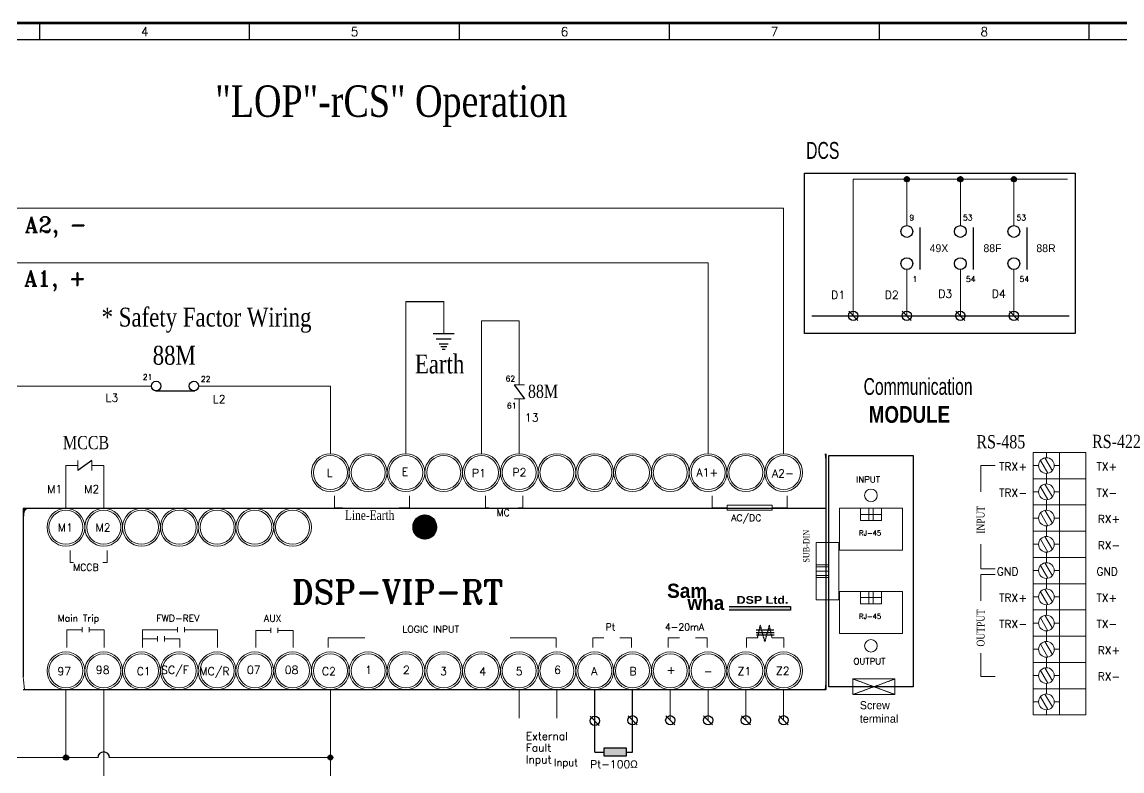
# Model space of a CAD drawing. Header units: millimetres. Extents: x 107 to 2900, y 85 to 3996.
# Drawn here: x 2220.5 to 2673.3, y 2874.6 to 3182.7 of the extents above; entities that cross this region are included whole.
import ezdxf
from ezdxf.enums import TextEntityAlignment as Align

# ---------------------------------------------------------------- set-up
doc = ezdxf.new("R2010")
doc.units = ezdxf.units.MM
doc.linetypes.add('DASHED2', pattern=[0.375, 0.25, -0.125])
for name, color, linetype in [('20', 2, 'Continuous'), ('30', 3, 'Continuous'), ('70', 7, 'Continuous')]:
    doc.layers.add(name, color=color, linetype=linetype)
doc.styles.add('ROMANS', font='ROMANS.shx', dxfattribs={"width": 0.7})
doc.styles.add('SIMPLEX', font='SIMPLEX')
doc.styles.add('SS', font='batang.ttc', dxfattribs={"width": 0.8})
doc.styles.get("Standard").update_dxf_attribs({"font": 'BareunDotumPro1.ttf'})
doc.styles.add('STYLE2', font='romant.shx')
doc.styles.add('굴림체', font='arial.ttf')

msp = doc.modelspace()

# ---------------------------------------------------------------- hatches: boundary and pattern name
for color, points in [(5, [(2511.602, 2940.755), (2511.602, 2942.194), (2536.883, 2942.194), (2536.883, 2940.755)]), (256, [(2460.137, 2884.091), (2460.137, 2880.626), (2469.256, 2880.626), (2469.256, 2884.091)])]:
    msp.add_hatch(color=color).paths.add_polyline_path(points)
at = {"layer": '70'}
h = msp.add_hatch(dxfattribs=at)
h.set_pattern_fill('ANSI33', color=256, scale=2.16, style=0)
h.set_pattern_definition([(45, (4325.29956, 2529.4781), (-0.38183766, 0.38183766), []), (45, (4325.6814, 2529.4781), (-0.38183766, 0.38183766), [0.27, -0.135])])
h.paths.add_polyline_path([(2584.755, 3119.079, 0.4142136), (2583.675, 3117.999, 0.4142136), (2584.755, 3116.919)])
h.paths.add_polyline_path([(2584.755, 3119.079), (2584.755, 3117.999), (2585.835, 3117.999, 0.4142136)])
h.paths.add_polyline_path([(2585.835, 3117.999), (2584.755, 3117.999), (2584.755, 3116.919, 0.4142136)])
h = msp.add_hatch(dxfattribs=at)
h.set_pattern_fill('ANSI33', color=256, scale=2.16, style=0)
h.set_pattern_definition([(45, (4347.3323, 2529.4781), (-0.38183766, 0.38183766), []), (45, (4347.71414, 2529.4781), (-0.38183766, 0.38183766), [0.27, -0.135])])
h.paths.add_polyline_path([(2606.787, 3119.079, 0.4142136), (2605.707, 3117.999, 0.4142136), (2606.787, 3116.919)])
h.paths.add_polyline_path([(2606.787, 3119.079), (2606.787, 3117.999), (2607.867, 3117.999, 0.4142136)])
h.paths.add_polyline_path([(2607.867, 3117.999), (2606.787, 3117.999), (2606.787, 3116.919, 0.4142136)])
h = msp.add_hatch(dxfattribs=at)
h.set_pattern_fill('ANSI33', color=256, scale=2.16, style=0)
h.set_pattern_definition([(45, (4369.36505, 2529.4781), (-0.38183766, 0.38183766), []), (45, (4369.7469, 2529.4781), (-0.38183766, 0.38183766), [0.27, -0.135])])
h.paths.add_polyline_path([(2628.82, 3119.079, 0.4142136), (2627.74, 3117.999, 0.4142136), (2628.82, 3116.919)])
h.paths.add_polyline_path([(2628.82, 3119.079), (2628.82, 3117.999), (2629.9, 3117.999, 0.4142136)])
h.paths.add_polyline_path([(2629.9, 3117.999), (2628.82, 3117.999), (2628.82, 3116.919, 0.4142136)])
at = {"layer": '70', "lineweight": 20}
h = msp.add_hatch(dxfattribs=at)
h.set_pattern_fill('ANSI31', color=3, scale=2.16, style=0)
h.set_pattern_definition([(45, (-9016.13404, 56334.0082), (-0.1909188309, 0.1909188309), [])])
h.paths.add_polyline_path([(2391.311, 2974.914, 1), (2381.36, 2974.914, 1)])
at = {"layer": '70'}
h = msp.add_hatch(dxfattribs=at)
h.set_pattern_fill('ANSI33', color=256, scale=2.16, style=0)
h.set_pattern_definition([(45, (3979.16584, 2291.57255), (-0.38183766, 0.38183766), []), (45, (3979.5477, 2291.57255), (-0.38183766, 0.38183766), [0.27, -0.135])])
h.paths.add_polyline_path([(2238.621, 2881.174, 0.4142136), (2237.541, 2880.094, 0.4142136), (2238.621, 2879.014)])
h.paths.add_polyline_path([(2238.621, 2881.174), (2238.621, 2880.094), (2239.701, 2880.094, 0.4142136)])
h.paths.add_polyline_path([(2239.701, 2880.094), (2238.621, 2880.094), (2238.621, 2879.014, 0.4142136)])
h = msp.add_hatch(dxfattribs=at)
h.set_pattern_fill('ANSI33', color=256, scale=2, style=0)
h.set_pattern_definition([(45, (3959.0866, 2335.1667), (-0.35355339, 0.35355339), []), (45, (3959.44016, 2335.1667), (-0.35355339, 0.35355339), [0.25, -0.125])])
h.paths.add_polyline_path([(2347.471, 2881.094, 0.4142136), (2346.471, 2880.094, 0.4142136), (2347.471, 2879.094)])
h.paths.add_polyline_path([(2347.471, 2881.094), (2347.471, 2880.094), (2348.471, 2880.094, 0.4142136)])
h.paths.add_polyline_path([(2348.471, 2880.094), (2347.471, 2880.094), (2347.471, 2879.094, 0.4142136)])

# ---------------------------------------------------------------- linework, layer by layer
at = {"color": 0, "lineweight": 15}
for p, q in [((2650.853, 3117.999), (2562.711, 3117.999)), ((2534.046, 3106.108), (2202.332, 3106.108)), ((2502.942, 3083.628), (2210.478, 3083.628)), ((2347.471, 2897.916), (2347.471, 2869.159))]:
    msp.add_line(p, q, dxfattribs=at)
at = {"color": 0}
for p, q in [((2590.051, 3098.141), (2590.051, 3080.869)), ((2612.084, 3098.141), (2612.084, 3080.869)), ((2634.116, 3098.141), (2634.116, 3080.869)), ((2564.564, 3059.944), (2560.857, 3063.697)), ((2586.597, 3059.944), (2582.89, 3063.697)), ((2608.63, 3059.944), (2604.923, 3063.697)), ((2630.663, 3059.944), (2626.956, 3063.697)), ((2458.161, 2893.312), (2454.454, 2897.065)), ((2473.71, 2893.526), (2470.003, 2897.278)), ((2489.254, 2893.527), (2485.548, 2897.279)), ((2504.806, 2893.527), (2501.1, 2897.279)), ((2520.349, 2893.527), (2516.642, 2897.279)), ((2535.901, 2893.527), (2532.194, 2897.279))]:
    msp.add_line(p, q, dxfattribs=at)
for p, q in [((2378.567, 3067.727), (2394.12, 3067.727)), ((2389.8, 3054.568), (2398.44, 3054.568)), ((2391.034, 3052.408), (2397.206, 3052.408)), ((2392.268, 3050.248), (2395.971, 3050.248)), ((2392.886, 3049.168), (2395.354, 3049.168)), ((2393.503, 3048.088), (2394.737, 3048.088)), ((2423.161, 3033.455), (2427.38, 3027.632)), ((2249.29, 3002.343), (2243.466, 2998.124)), ((2456.333, 2893.264), (2456.333, 2907.994)), ((2471.856, 2882.359), (2471.856, 2907.994)), ((2469.256, 2882.359), (2471.856, 2882.359))]:
    msp.add_line(p, q)
at = {"linetype": 'DASHED2'}
msp.add_line((2545.598, 3061.821), (2651.513, 3061.821), dxfattribs=at)
at = {"color": 1, "lineweight": 15}
for p, q in [((2273.822, 3032.935), (2005.152, 3032.935)), ((2347.464, 3032.935), (2293.262, 3032.935))]:
    msp.add_line(p, q, dxfattribs=at)
at = {"linetype": 'ByBlock'}
msp.add_line((2275.435, 3031.019), (2291.649, 3031.019), dxfattribs=at)
at = {"color": 7, "lineweight": 30}
for p, q in [((2551.618, 2908.022), (2551.618, 3005.048)), ((2551.618, 2982.548), (2221.054, 2982.548)), ((2221.054, 2982.548), (2221.054, 2913.247)), ((2221.054, 2908.022), (2551.618, 2908.022))]:
    msp.add_line(p, q, dxfattribs=at)
at = {"color": 5}
for p, q in [((2511.602, 2942.194), (2536.883, 2942.194)), ((2536.883, 2940.755), (2511.602, 2940.755)), ((2536.883, 2942.194), (2536.883, 2940.755))]:
    msp.add_line(p, q, dxfattribs=at)
at = {"color": 7, "linetype": 'DASHED2'}
for p, q in [((2523.318, 2929.312), (2524.471, 2934.536)), ((2526.306, 2927.869), (2524.471, 2934.536)), ((2528.141, 2934.536), (2526.306, 2927.869)), ((2529.294, 2929.312), (2528.141, 2934.536))]:
    msp.add_line(p, q, dxfattribs=at)
at = {"color": 7}
for p, q in [((2526.377, 2932.487), (2522.707, 2932.487)), ((2526.408, 2931.439), (2522.738, 2931.439)), ((2526.512, 2930.396), (2522.842, 2930.396)), ((2530.047, 2932.487), (2526.377, 2932.487)), ((2530.078, 2931.439), (2526.408, 2931.439)), ((2530.182, 2930.396), (2526.512, 2930.396))]:
    msp.add_line(p, q, dxfattribs=at)
at = {"color": 1}
for q in [(2456.333, 2893.264), (2460.137, 2882.359)]:
    msp.add_line((2456.333, 2882.359), q, dxfattribs=at)
msp.add_lwpolyline([(2542.639, 3120.561), (2654.004, 3120.561), (2654.004, 3054.527), (2542.639, 3054.527)], close=True, dxfattribs=at)
msp.add_lwpolyline([(2460.137, 2880.626), (2460.137, 2884.091), (2469.256, 2884.091), (2469.256, 2880.626)], close=True)
at = {"color": 0}
for centre, radius in [((2584.755, 3096.521), 2.43), ((2606.787, 3096.521), 2.43), ((2628.82, 3096.521), 2.43), ((2584.755, 3083.299), 2.43), ((2606.787, 3083.299), 2.43), ((2628.82, 3083.299), 2.43), ((2562.711, 3061.821), 1.924), ((2584.744, 3061.821), 1.924), ((2606.776, 3061.821), 1.924), ((2628.809, 3061.821), 1.924), ((2456.308, 2895.189), 1.924), ((2471.856, 2895.402), 1.924), ((2487.401, 2895.403), 1.924), ((2502.953, 2895.403), 1.924), ((2518.495, 2895.403), 1.924), ((2534.047, 2895.403), 1.924)]:
    msp.add_circle(centre, radius, dxfattribs=at)
at = {"linetype": 'ByBlock'}
for centre in [(2275.766, 3032.935), (2291.318, 3032.935)]:
    msp.add_circle(centre, 1.944, dxfattribs=at)
at = {"color": 7, "lineweight": 15}
for centre, radius in [((2347.464, 2997.304), 7.774), ((2347.464, 2997.304), 6.997), ((2363.012, 2997.304), 7.774), ((2363.012, 2997.304), 6.996), ((2378.561, 2997.304), 7.774), ((2378.561, 2997.304), 6.997), ((2394.109, 2997.304), 7.774), ((2394.11, 2997.304), 6.996), ((2409.658, 2997.304), 7.775), ((2409.658, 2997.304), 6.995), ((2425.207, 2997.304), 7.774), ((2425.207, 2997.304), 6.997), ((2440.755, 2997.304), 7.775), ((2440.754, 2997.304), 6.996), ((2456.304, 2997.304), 7.774), ((2456.304, 2997.304), 6.997), ((2471.852, 2997.304), 7.774), ((2471.852, 2997.304), 6.996), ((2487.4, 2997.304), 7.774), ((2487.402, 2997.304), 6.998), ((2502.949, 2997.304), 7.775), ((2502.949, 2997.304), 6.997), ((2518.498, 2997.304), 7.774), ((2518.499, 2997.304), 6.997), ((2534.047, 2997.304), 7.775), ((2534.046, 2997.304), 6.996), ((2238.623, 2974.804), 7.775), ((2238.624, 2974.804), 6.996), ((2254.172, 2974.804), 7.774), ((2254.172, 2974.804), 6.997), ((2269.721, 2974.804), 7.774), ((2269.72, 2974.804), 6.997), ((2285.27, 2974.804), 7.774), ((2285.27, 2974.804), 6.997), ((2300.818, 2974.804), 7.774), ((2300.817, 2974.804), 6.997), ((2316.367, 2974.804), 7.774), ((2316.366, 2974.804), 6.996), ((2331.915, 2974.804), 7.774), ((2331.915, 2974.804), 6.997), ((2238.623, 2915.768), 7.775), ((2238.624, 2915.768), 6.996), ((2254.172, 2915.768), 7.774), ((2254.172, 2915.768), 6.997), ((2269.721, 2915.768), 7.774), ((2269.72, 2915.768), 6.997), ((2285.27, 2915.768), 7.774), ((2285.27, 2915.768), 6.997), ((2300.818, 2915.768), 7.774), ((2300.817, 2915.768), 6.997), ((2316.367, 2915.768), 7.774), ((2316.366, 2915.768), 6.996), ((2331.915, 2915.768), 7.774), ((2331.915, 2915.768), 6.997), ((2347.464, 2915.768), 7.774), ((2347.464, 2915.768), 6.997), ((2363.012, 2915.768), 7.774), ((2363.012, 2915.768), 6.996), ((2378.561, 2915.768), 7.774), ((2378.561, 2915.768), 6.997), ((2394.109, 2915.768), 7.774), ((2394.11, 2915.768), 6.996), ((2409.658, 2915.768), 7.775), ((2409.658, 2915.768), 6.995), ((2425.207, 2915.768), 7.774), ((2425.207, 2915.768), 6.997), ((2440.755, 2915.768), 7.775), ((2440.754, 2915.768), 6.996), ((2456.304, 2915.768), 7.774), ((2456.304, 2915.768), 6.997), ((2471.852, 2915.768), 7.774), ((2471.852, 2915.768), 6.996), ((2487.4, 2915.768), 7.774), ((2487.402, 2915.768), 6.998), ((2502.949, 2915.768), 7.775), ((2502.949, 2915.768), 6.997), ((2518.498, 2915.768), 7.774), ((2518.499, 2915.768), 6.997), ((2534.047, 2915.768), 7.775), ((2534.046, 2915.768), 6.996)]:
    msp.add_circle(centre, radius, dxfattribs=at)
at = {"color": 3, "lineweight": 15}
msp.add_circle((2386.336, 2974.914), 4.975, dxfattribs=at)
at = {"color": 7, "lineweight": 30}
msp.add_arc((2223.214, 2980.388), 2.16, 90, 180, dxfattribs=at)
at = {"color": 0}
msp.add_arc((2254.162, 2879.99), 2.43, 0, 180, dxfattribs=at)
at = {"color": 7, "lineweight": 15}
for points in [[(2551.12, 3005.048), (2551.12, 3005.036), (2551.112, 3005.028), (2551.102, 3005.028), (2551.09, 3005.028), (2551.083, 3005.036), (2551.083, 3005.048), (2551.083, 3005.058), (2551.09, 3005.068), (2551.102, 3005.068), (2551.112, 3005.068), (2551.12, 3005.058), (2551.12, 3005.048)], [(2221.073, 2916.887), (2221.073, 2916.876), (2221.065, 2916.869), (2221.054, 2916.869), (2221.042, 2916.869), (2221.034, 2916.876), (2221.034, 2916.887), (2221.034, 2916.897), (2221.042, 2916.907), (2221.054, 2916.907), (2221.065, 2916.907), (2221.073, 2916.897), (2221.073, 2916.887)], [(2551.636, 2916.887), (2551.636, 2916.876), (2551.629, 2916.869), (2551.618, 2916.869), (2551.607, 2916.869), (2551.595, 2916.876), (2551.595, 2916.887), (2551.595, 2916.897), (2551.607, 2916.907), (2551.618, 2916.907), (2551.629, 2916.907), (2551.636, 2916.897), (2551.636, 2916.887)], [(2551.12, 2908.022), (2551.12, 2908.013), (2551.112, 2908.004), (2551.102, 2908.004), (2551.09, 2908.004), (2551.083, 2908.013), (2551.083, 2908.022), (2551.083, 2908.034), (2551.09, 2908.043), (2551.102, 2908.043), (2551.112, 2908.043), (2551.12, 2908.034), (2551.12, 2908.022)]]:
    msp.add_open_spline(points, degree=3, knots=[0, 0, 0, 0, 1, 1, 1, 2, 2, 2, 3, 3, 3, 4, 4, 4, 4], dxfattribs=at)
for points in [[(2551.618, 2999.825), (2551.468, 3001.569), (2551.294, 3003.309), (2551.102, 3005.048)], [(2221.569, 2982.548), (2221.376, 2980.809), (2221.204, 2979.069), (2221.054, 2977.325)], [(2221.054, 2913.247), (2221.204, 2911.503), (2221.376, 2909.762), (2221.569, 2908.022)], [(2551.102, 2908.022), (2551.294, 2909.762), (2551.468, 2911.503), (2551.618, 2913.247)]]:
    msp.add_open_spline(points, degree=3, dxfattribs=at)
at = {"layer": '20', "color": 7}
msp.add_line((1954.176, 3175.556), (2760.72, 3175.556), dxfattribs=at)
at = {"layer": '30', "color": 7}
for p, q in [((2227.848, 3175.556), (2227.848, 3182.684)), ((2314.248, 3175.556), (2314.248, 3182.684)), ((2400.648, 3175.556), (2400.648, 3182.684)), ((2487.048, 3175.556), (2487.048, 3182.684)), ((2573.448, 3175.556), (2573.448, 3182.684)), ((2659.848, 3175.556), (2659.848, 3182.684))]:
    msp.add_line(p, q, dxfattribs=at)
at = {"layer": '70', "lineweight": 15}
for p, q in [((2562.711, 3117.999), (2562.711, 3061.821)), ((2584.755, 3117.999), (2584.755, 3098.951)), ((2606.787, 3117.999), (2606.787, 3098.951)), ((2628.82, 3117.999), (2628.82, 3098.951)), ((2534.047, 3005.048), (2534.046, 3106.108)), ((2502.943, 3005.048), (2502.942, 3083.628)), ((2584.744, 3080.869), (2584.744, 3061.821)), ((2606.776, 3080.869), (2606.776, 3061.821)), ((2628.809, 3080.869), (2628.809, 3061.821)), ((2378.568, 3005.048), (2378.567, 3067.727)), ((2394.12, 3054.568), (2394.12, 3067.727)), ((2409.654, 3005.048), (2409.654, 3059.705)), ((2425.203, 3059.705), (2409.654, 3059.705)), ((2425.203, 3059.705), (2425.203, 3033.455)), ((2425.203, 3033.455), (2425.203, 3038.334)), ((2534.047, 3021.642), (2534.047, 3038.217)), ((2427.38, 3033.455), (2423.161, 3033.455)), ((2427.38, 3027.632), (2423.161, 3027.632)), ((2425.203, 3027.632), (2425.203, 3005.078)), ((2243.466, 2998.124), (2243.466, 3002.343)), ((2249.29, 2998.124), (2249.29, 3002.343)), ((2658.406, 3005.612), (2636.806, 3005.612)), ((2636.806, 3005.612), (2636.806, 2994.812)), ((2639.743, 3002.318), (2642.798, 2997.027)), ((2641.614, 3003.398), (2644.668, 2998.107)), ((2642.206, 3005.612), (2642.206, 3003.452)), ((2647.606, 3005.612), (2647.606, 2994.812)), ((2658.406, 3005.612), (2658.406, 2994.812)), ((2238.619, 2982.548), (2238.619, 3000.302)), ((2243.466, 3000.302), (2238.619, 3000.302)), ((2249.29, 3000.302), (2254.168, 3000.302)), ((2254.168, 2982.548), (2254.168, 3000.302)), ((2621.048, 3000.212), (2615.206, 3000.212)), ((2615.206, 3000.212), (2615.206, 2989.412)), ((2638.966, 3000.212), (2636.806, 3000.212)), ((2647.606, 3000.212), (2645.446, 3000.212)), ((2658.406, 2994.812), (2636.806, 2994.812)), ((2658.406, 2994.812), (2636.806, 2994.812)), ((2636.806, 2994.812), (2636.806, 2984.012)), ((2642.206, 2996.972), (2642.206, 2994.812)), ((2642.206, 2994.812), (2642.206, 2992.652)), ((2647.606, 2994.812), (2647.606, 2984.012)), ((2658.406, 2994.812), (2658.406, 2984.012)), ((2638.966, 2989.412), (2636.806, 2989.412)), ((2639.743, 2991.518), (2642.798, 2986.227)), ((2641.614, 2992.598), (2644.668, 2987.307)), ((2647.606, 2989.412), (2645.446, 2989.412)), ((2349.143, 2982.884), (2349.143, 2987.706)), ((2380.044, 2982.884), (2380.044, 2987.706)), ((2411.345, 2982.884), (2411.345, 2987.706)), ((2426.699, 2982.884), (2426.699, 2987.706)), ((2504.642, 2982.884), (2504.642, 2987.706)), ((2510.863, 2983.905), (2529.326, 2983.905)), ((2510.863, 2981.795), (2510.863, 2983.905)), ((2529.326, 2981.795), (2529.326, 2983.905)), ((2535.547, 2982.884), (2535.547, 2987.706)), ((2658.406, 2984.012), (2636.806, 2984.012)), ((2658.406, 2984.012), (2636.806, 2984.012)), ((2636.806, 2984.012), (2636.806, 2973.212)), ((2642.206, 2986.172), (2642.206, 2984.012)), ((2642.206, 2984.012), (2642.206, 2981.852)), ((2647.606, 2984.012), (2647.606, 2973.212)), ((2658.406, 2984.012), (2658.406, 2973.212)), ((2352.447, 2982.884), (2349.143, 2982.884)), ((2375.767, 2982.884), (2380.044, 2982.884)), ((2412.723, 2982.884), (2411.345, 2982.884)), ((2424.911, 2982.884), (2426.699, 2982.884)), ((2510.863, 2982.884), (2504.642, 2982.884)), ((2529.326, 2981.795), (2510.863, 2981.795)), ((2529.326, 2982.884), (2535.547, 2982.884)), ((2639.743, 2980.718), (2642.798, 2975.427)), ((2641.614, 2981.798), (2644.668, 2976.507)), ((2638.966, 2978.612), (2636.806, 2978.612)), ((2642.206, 2975.372), (2642.206, 2973.212)), ((2647.606, 2978.612), (2645.446, 2978.612)), ((2636.806, 2973.212), (2636.806, 2962.412)), ((2658.406, 2973.212), (2636.806, 2973.212)), ((2658.406, 2973.212), (2636.806, 2973.212)), ((2641.614, 2970.998), (2644.668, 2965.707)), ((2642.206, 2973.212), (2642.206, 2971.052)), ((2647.606, 2973.212), (2647.606, 2962.412)), ((2658.406, 2973.212), (2658.406, 2962.412)), ((2547.411, 2968.545), (2547.411, 2945)), ((2547.411, 2968.545), (2552.668, 2968.545)), ((2552.668, 2968.545), (2552.668, 2945)), ((2615.206, 2967.812), (2615.206, 2957.674)), ((2638.966, 2967.812), (2636.806, 2967.812)), ((2639.743, 2969.918), (2642.798, 2964.627)), ((2647.606, 2967.812), (2645.446, 2967.812)), ((2240.311, 2960.384), (2240.311, 2965.206)), ((2255.664, 2960.384), (2255.664, 2965.206)), ((2658.406, 2962.412), (2636.806, 2962.412)), ((2658.406, 2962.412), (2636.806, 2962.412)), ((2636.806, 2962.412), (2636.806, 2951.612)), ((2642.206, 2964.572), (2642.206, 2962.412)), ((2642.206, 2962.412), (2642.206, 2960.252)), ((2647.606, 2962.412), (2647.606, 2951.612)), ((2658.406, 2962.412), (2658.406, 2951.612)), ((2241.688, 2960.384), (2240.311, 2960.384)), ((2253.876, 2960.384), (2255.664, 2960.384)), ((2552.668, 2959.369), (2547.411, 2959.369)), ((2547.411, 2954.175), (2547.411, 2959.369)), ((2552.668, 2958.504), (2547.411, 2958.504)), ((2547.411, 2956.772), (2552.668, 2956.772)), ((2552.668, 2956.772), (2547.411, 2956.772)), ((2552.668, 2954.175), (2552.668, 2959.369)), ((2621.048, 2957.674), (2615.206, 2957.674)), ((2638.966, 2957.012), (2636.806, 2957.012)), ((2639.743, 2959.118), (2642.798, 2953.827)), ((2641.614, 2960.198), (2644.668, 2954.907)), ((2647.606, 2957.012), (2645.446, 2957.012)), ((2552.668, 2955.041), (2547.411, 2955.041)), ((2552.668, 2954.175), (2547.411, 2954.175)), ((2621.048, 2955.426), (2615.206, 2955.426)), ((2615.206, 2955.426), (2615.206, 2944.626)), ((2642.206, 2953.772), (2642.206, 2951.612)), ((2658.406, 2951.612), (2636.806, 2951.612)), ((2658.406, 2951.612), (2636.806, 2951.612)), ((2636.806, 2951.612), (2636.806, 2940.812)), ((2639.743, 2948.318), (2642.798, 2943.027)), ((2641.614, 2949.398), (2644.668, 2944.107)), ((2642.206, 2951.612), (2642.206, 2949.452)), ((2647.606, 2951.612), (2647.606, 2940.812)), ((2658.406, 2951.612), (2658.406, 2940.812)), ((2552.668, 2945), (2547.411, 2945)), ((2638.966, 2946.212), (2636.806, 2946.212)), ((2647.606, 2946.212), (2645.446, 2946.212)), ((2658.406, 2940.812), (2636.806, 2940.812)), ((2658.406, 2940.812), (2636.806, 2940.812)), ((2636.806, 2940.812), (2636.806, 2930.012)), ((2641.614, 2938.598), (2644.668, 2933.307)), ((2642.206, 2942.972), (2642.206, 2940.812)), ((2642.206, 2940.812), (2642.206, 2938.652)), ((2647.606, 2940.812), (2647.606, 2930.012)), ((2658.406, 2940.812), (2658.406, 2930.012)), ((2638.966, 2935.412), (2636.806, 2935.412)), ((2639.743, 2937.518), (2642.798, 2932.227)), ((2647.606, 2935.412), (2645.446, 2935.412)), ((2245.239, 2932.676), (2239.018, 2932.676)), ((2239.018, 2932.676), (2239.018, 2925.365)), ((2245.239, 2933.765), (2245.239, 2931.655)), ((2248.151, 2933.765), (2248.151, 2931.655)), ((2248.151, 2932.676), (2254.371, 2932.676)), ((2254.371, 2932.676), (2254.371, 2925.365)), ((2270.126, 2932.676), (2270.126, 2925.365)), ((2284.51, 2932.676), (2270.126, 2932.676)), ((2276.346, 2930.001), (2276.346, 2927.891)), ((2279.258, 2930.001), (2279.258, 2927.891)), ((2284.51, 2933.765), (2284.51, 2931.655)), ((2287.421, 2933.765), (2287.421, 2931.655)), ((2287.421, 2932.676), (2301.027, 2932.676)), ((2301.027, 2932.676), (2301.027, 2925.365)), ((2316.773, 2932.422), (2316.773, 2925.365)), ((2322.993, 2932.422), (2316.773, 2932.422)), ((2322.993, 2933.511), (2322.993, 2931.401)), ((2325.905, 2933.511), (2325.905, 2931.401)), ((2325.905, 2932.422), (2332.126, 2932.422)), ((2332.128, 2932.422), (2332.128, 2925.365)), ((2658.406, 2930.012), (2636.806, 2930.012)), ((2658.406, 2930.012), (2636.806, 2930.012)), ((2636.806, 2930.012), (2636.806, 2919.212)), ((2642.206, 2932.172), (2642.206, 2930.012)), ((2642.206, 2930.012), (2642.206, 2927.852)), ((2647.606, 2930.012), (2647.606, 2919.212)), ((2658.406, 2930.012), (2658.406, 2919.212)), ((2276.346, 2928.912), (2270.126, 2928.912)), ((2279.258, 2928.912), (2285.479, 2928.912)), ((2285.479, 2928.912), (2285.479, 2925.365)), ((2361.726, 2929.312), (2346.608, 2929.312)), ((2346.608, 2929.312), (2346.608, 2925.365)), ((2440.379, 2929.312), (2421.501, 2929.312)), ((2440.379, 2929.312), (2440.379, 2925.365)), ((2460.035, 2929.312), (2455.445, 2929.312)), ((2455.445, 2929.312), (2455.445, 2925.365)), ((2466.681, 2929.312), (2471.469, 2929.312)), ((2471.469, 2929.312), (2471.469, 2925.365)), ((2486.543, 2929.312), (2486.543, 2925.365)), ((2491.132, 2929.312), (2486.543, 2929.312)), ((2497.777, 2929.312), (2502.566, 2929.312)), ((2502.566, 2929.312), (2502.566, 2925.365)), ((2518.729, 2929.312), (2518.729, 2925.365)), ((2523.318, 2929.312), (2518.729, 2929.312)), ((2529.294, 2929.312), (2534.082, 2929.312)), ((2534.082, 2929.312), (2534.082, 2925.365)), ((2639.743, 2926.718), (2642.798, 2921.427)), ((2641.614, 2927.798), (2644.668, 2922.507)), ((2615.206, 2923.026), (2615.206, 2913.448)), ((2638.966, 2924.612), (2636.806, 2924.612)), ((2642.206, 2921.372), (2642.206, 2919.212)), ((2647.606, 2924.612), (2645.446, 2924.612)), ((2658.406, 2919.212), (2636.806, 2919.212)), ((2658.406, 2919.212), (2636.806, 2919.212)), ((2658.406, 2919.212), (2636.806, 2919.212)), ((2636.806, 2919.212), (2636.806, 2908.412)), ((2639.743, 2915.918), (2642.798, 2910.627)), ((2641.614, 2916.998), (2644.668, 2911.707)), ((2642.206, 2919.212), (2642.206, 2917.052)), ((2647.606, 2919.212), (2647.606, 2908.412)), ((2658.406, 2919.212), (2658.406, 2908.412)), ((2621.048, 2913.448), (2615.206, 2913.448)), ((2638.966, 2913.812), (2636.806, 2913.812)), ((2647.606, 2913.812), (2645.446, 2913.812)), ((2238.621, 2880.094), (2238.621, 2907.993)), ((2254.161, 2908.022), (2254.161, 2818.151)), ((2347.471, 2880.094), (2347.471, 2907.994)), ((2425.197, 2896.291), (2425.196, 2907.993)), ((2440.746, 2896.291), (2440.745, 2907.993)), ((2487.401, 2895.403), (2487.401, 2907.994)), ((2502.953, 2895.403), (2502.953, 2907.993)), ((2518.495, 2895.403), (2518.495, 2907.994)), ((2534.047, 2895.403), (2534.047, 2907.992)), ((2658.406, 2908.412), (2636.806, 2908.412)), ((2658.406, 2908.412), (2636.806, 2908.412)), ((2636.806, 2908.412), (2636.806, 2897.612)), ((2642.206, 2910.572), (2642.206, 2908.412)), ((2642.206, 2908.412), (2642.206, 2906.252)), ((2647.606, 2908.412), (2647.606, 2897.612)), ((2658.406, 2908.412), (2658.406, 2897.612)), ((2638.966, 2903.012), (2636.806, 2903.012)), ((2639.743, 2905.118), (2642.798, 2899.827)), ((2641.614, 2906.198), (2644.668, 2900.907)), ((2647.606, 2903.012), (2645.446, 2903.012)), ((2642.206, 2899.772), (2642.206, 2897.612)), ((2658.406, 2897.612), (2636.806, 2897.612)), ((2238.613, 2882.102), (2238.613, 2891.429)), ((2238.613, 2882.102), (2238.613, 2891.429)), ((2347.471, 2880.094), (2347.471, 2891.428)), ((2208.051, 2880.094), (2251.734, 2880.094)), ((2256.59, 2880.094), (2282.842, 2880.094)), ((2282.842, 2880.094), (2347.471, 2880.094))]:
    msp.add_line(p, q, dxfattribs=at)
at = {"layer": '70', "color": 1, "lineweight": 15}
msp.add_line((2347.464, 3005.048), (2347.464, 3032.935), dxfattribs=at)
at = {"layer": '70', "lineweight": 30}
for p, q in [((2552.668, 2909.163), (2552.668, 3004.382)), ((2552.668, 3004.382), (2587.293, 3004.382)), ((2587.293, 3004.382), (2587.293, 2909.163)), ((2587.293, 2909.163), (2552.668, 2909.163))]:
    msp.add_line(p, q, dxfattribs=at)
at = {"layer": '70', "color": 4, "lineweight": 15}
for p, q in [((2556.996, 2965.429), (2556.996, 2982.741)), ((2556.996, 2982.741), (2582.965, 2982.741)), ((2565.653, 2977.547), (2565.653, 2982.741)), ((2565.653, 2980.144), (2574.309, 2980.144)), ((2569.115, 2977.547), (2569.115, 2982.741)), ((2570.846, 2982.741), (2570.846, 2977.547)), ((2574.309, 2982.741), (2574.309, 2977.547)), ((2582.965, 2982.741), (2582.965, 2965.429)), ((2565.653, 2977.547), (2574.309, 2977.547)), ((2582.965, 2965.429), (2556.996, 2965.429)), ((2556.996, 2948.467), (2582.965, 2948.467)), ((2556.996, 2931.154), (2556.996, 2948.467)), ((2565.653, 2943.273), (2565.653, 2948.467)), ((2569.115, 2943.273), (2569.115, 2948.467)), ((2570.846, 2948.467), (2570.846, 2943.273)), ((2574.309, 2948.467), (2574.309, 2943.273)), ((2582.965, 2948.467), (2582.965, 2931.154)), ((2565.653, 2945.87), (2574.309, 2945.87)), ((2565.653, 2943.273), (2574.309, 2943.273)), ((2582.965, 2931.154), (2556.996, 2931.154))]:
    msp.add_line(p, q, dxfattribs=at)
at = {"layer": '70', "linetype": 'DASHED2', "lineweight": 15}
for p, q in [((2551.618, 2940.357), (2551.618, 2972.757)), ((2552.668, 2968.545), (2556.702, 2968.545)), ((2556.702, 2968.545), (2556.702, 2945)), ((2551.618, 2959.797), (2551.618, 2953.317)), ((2556.702, 2945), (2550.937, 2945))]:
    msp.add_line(p, q, dxfattribs=at)
at = {"layer": '70', "color": 0, "linetype": 'DASHED2', "lineweight": 13}
for p, q in [((2579.874, 2906.023), (2562.561, 2912.417)), ((2562.561, 2906.023), (2579.874, 2912.417)), ((2579.874, 2912.417), (2562.561, 2912.417)), ((2562.561, 2912.417), (2562.561, 2906.023))]:
    msp.add_line(p, q, dxfattribs=at)
at = {"layer": '70', "lineweight": 13}
for p, q in [((2579.874, 2906.023), (2579.874, 2912.417)), ((2571.064, 2909.163), (2562.561, 2906.023)), ((2579.874, 2906.023), (2571.371, 2909.163)), ((2562.561, 2906.023), (2579.874, 2906.023)), ((2562.561, 2906.023), (2579.874, 2906.023))]:
    msp.add_line(p, q, dxfattribs=at)
at = {"layer": '70', "color": 7}
for points in [[(2767.848, 2599.484), (1947.048, 2599.484), (1947.048, 3182.684), (2767.848, 3182.684)], [(2767.2, 2600.132), (1947.696, 2600.132), (1947.696, 3182.036), (2767.2, 3182.036)]]:
    msp.add_lwpolyline(points, close=True, dxfattribs=at)
at = {"layer": '70'}
for centre, radius in [((2584.755, 3117.999), 1.08), ((2606.787, 3117.999), 1.08), ((2628.82, 3117.999), 1.08), ((2238.621, 2880.094), 1.08), ((2347.471, 2880.094), 1)]:
    msp.add_circle(centre, radius, dxfattribs=at)
at = {"layer": '70', "lineweight": 15}
for centre, radius in [((2642.206, 3000.212), 3.24), ((2569.981, 2987.935), 2.597), ((2642.206, 2989.412), 3.24), ((2642.206, 2978.612), 3.24), ((2642.206, 2967.812), 3.24), ((2642.206, 2957.012), 3.24), ((2642.206, 2946.212), 3.24), ((2642.206, 2935.412), 3.24), ((2569.981, 2926.046), 2.597), ((2642.206, 2924.612), 3.24), ((2642.206, 2913.812), 3.24), ((2642.206, 2903.012), 3.24)]:
    msp.add_circle(centre, radius, dxfattribs=at)

# ---------------------------------------------------------------- texts
at = {"color": 0, "style": 'SS', "width": 0.8}
for s, height, p in [('"LOP"-rCS" Operation', 12.96, (2300.073, 3143.664)), ('88M', 7.776, (2274.332, 3041.695)), ('Earth', 7.776, (2382.259, 3038.12)), ('88M', 5.4432, (2428.786, 3028.034)), ('MCCB', 5.4432, (2237.401, 3006.936)), ('RS-485', 5.4432, (2613.393, 3007.283)), ('RS-422', 5.4432, (2661.007, 3007.416)), ('Line-Earth', 3.888, (2353.464, 2977.875))]:
    msp.add_text(s, height=height, dxfattribs=at).set_placement(p)
at = {"color": 0, "style": 'STYLE2'}
for s, height, p in [('A2, -', 6.422, (2221.759, 3096.058)), ('9', 2.306, (2585.819, 3101.052)), ('53', 2.3063, (2607.852, 3101.052)), ('53', 2.3063, (2629.885, 3101.052)), ('A1, +', 6.422, (2221.476, 3073.977)), ('1', 2.306, (2587.076, 3075.773)), ('54', 2.3063, (2609.109, 3075.773)), ('54', 2.3063, (2631.142, 3075.773)), ('D1', 3.2947, (2553.59, 3068.75)), ('D2', 3.2947, (2575.633, 3068.75)), ('D3', 3.2947, (2597.666, 3069.223)), ('D4', 3.2947, (2619.699, 3069.223)), ('21', 2.3063, (2270.267, 3035.489)), ('22', 2.3063, (2294.186, 3034.645)), ('62', 2.3063, (2419.569, 3034.847)), ('L3', 3.2947, (2254.929, 3026.457)), ('L2', 3.2947, (2299.085, 3025.935)), ('61', 2.3063, (2420.132, 3023.67)), ('13', 3.2947, (2427.511, 3018.315)), ('L', 3.295, (2345.95, 2995.538)), ('E', 3.295, (2376.875, 2995.981)), ('P1', 3.2947, (2405.724, 2995.487)), ('P2', 3.2947, (2422.408, 2995.802)), ('A1+', 3.2947, (2498.138, 2995.725)), ('A2-', 3.2947, (2529.242, 2995.344)), ('TRX+', 3.211, (2622.805, 2998.198)), ('TX+', 3.211, (2662.773, 2998.198)), ('INPUT', 2.5736, (2563.901, 2993.196)), ('M1', 3.2947, (2230.892, 2988.914)), ('M2', 3.2947, (2246.167, 2988.884)), ('TRX-', 3.211, (2622.805, 2987.398)), ('TX-', 3.211, (2662.773, 2987.398)), ('MC', 2.8149, (2415.866, 2979.405)), ('AC/DC', 2.8149, (2512.451, 2977.303)), ('RX+', 3.211, (2663.415, 2976.619)), ('M1', 3.2947, (2235.268, 2973.038)), ('M2', 3.2947, (2250.817, 2973.038)), ('RJ-45', 2.0589, (2565.118, 2971.427)), ('RX-', 3.211, (2663.415, 2965.819)), ('MCCB', 2.8149, (2241.598, 2956.905)), ('GND', 3.211, (2621.857, 2955.019)), ('GND', 3.211, (2662.803, 2955.019)), ('DSP-VIP-RT', 9.6796, (2331.555, 2943.376)), ('TRX+', 3.211, (2622.805, 2944.198)), ('TX+', 3.211, (2662.773, 2944.198)), ('Main Trip', 2.8149, (2235.187, 2936.004)), ('FWD-REV', 2.8149, (2275.875, 2936.004)), ('AUX', 2.8149, (2320.125, 2935.958)), ('RJ-45', 2.0589, (2565.118, 2937.152)), ('LOGIC INPUT', 2.8149, (2377.09, 2931.468)), ('Pt', 2.8149, (2460.787, 2932.385)), ('4-20mA', 2.8149, (2485.16, 2932.385)), ('TRX-', 3.211, (2622.805, 2933.398)), ('TX-', 3.211, (2662.773, 2933.398)), ('RX+', 3.211, (2663.415, 2922.619)), ('OUTPUT', 2.5736, (2562.809, 2918.403)), ('97', 3.2947, (2235.12, 2913.946)), ('98', 3.2947, (2250.929, 2914.493)), ('C1', 3.2947, (2267.736, 2913.946)), ('SC/F', 3.2947, (2277.797, 2914.493)), ('MC/R', 3.2947, (2293.553, 2913.946)), ('07', 3.2947, (2313.137, 2914.493)), ('08', 3.2947, (2328.685, 2914.493)), ('C2', 3.2947, (2343.981, 2913.946)), ('1', 3.295, (2361.799, 2914.493)), ('2', 3.295, (2377.348, 2914.493)), ('3', 3.295, (2392.643, 2913.946)), ('4', 3.295, (2408.756, 2913.885)), ('5', 3.295, (2423.747, 2913.946)), ('6', 3.295, (2439.556, 2914.493)), ('A', 3.295, (2454.851, 2913.946)), ('B', 3.295, (2470.523, 2913.946)), ('+', 3.295, (2485.847, 2914.493)), ('Z1', 3.2947, (2515.056, 2913.946)), ('Z2', 3.2947, (2530.865, 2914.112)), ('-', 3.295, (2501.142, 2913.946)), ('RX-', 3.211, (2663.415, 2911.819)), ('Input', 2.9731, (2439.541, 2876.598)), ('Pt-100Ω', 3.211, (2454.447, 2875.725))]:
    msp.add_text(s, height=height, dxfattribs=at).set_placement(p)
at = {"color": 0, "linetype": 'Continuous'}
for s, p in [('49X', (2597.979, 3089.634)), ('88F', (2620.012, 3089.634)), ('88R', (2642.045, 3089.634))]:
    msp.add_text(s, height=3.24, dxfattribs=at).set_placement(p, align=Align.MIDDLE)
at = {"color": 1, "style": 'SS', "width": 0.8}
msp.add_text('* Safety Factor Wiring', height=7.776, dxfattribs=at).set_placement((2253.328, 3057.386))
at = {"color": 0, "style": 'SS', "width": 0.8}
for s, height, p in [('INPUT', 3.24, (2616.751, 2972.123)), ('SUB-DIN', 2.5969, (2544.646, 2960.283)), ('OUTPUT', 3.24, (2616.751, 2925.739))]:
    msp.add_text(s, height=height, rotation=90, dxfattribs=at).set_placement(p)
at = {"color": 1, "style": 'STYLE2'}
for s, p in [('External', (2427.967, 2887.301)), ('Fault', (2427.967, 2882.541)), ('Input', (2427.967, 2877.675))]:
    msp.add_text(s, height=3.211, dxfattribs=at).set_placement(p)
at = {"color": 20, "insert": (2486.089, 2951.619), "char_height": 5.832, "width": 20.9576, "attachment_point": 1}
msp.add_mtext('{\\fPump Demi Bold LET|b0|i0|c0|p2;Sam}', dxfattribs=at)
at = {"color": 5, "insert": (2494.438, 2946.628), "char_height": 5.832, "width": 20.9576, "attachment_point": 1}
msp.add_mtext('{\\fPump Demi Bold LET|b0|i0|c0|p2;wha}', dxfattribs=at)
at = {"color": 0, "insert": (2514.701, 2946.526), "char_height": 3.19884, "width": 28.36295, "attachment_point": 1}
msp.add_mtext('{\\fArial Black|b0|i0|c0|p34;DSP Ltd.}', dxfattribs=at)
at = {"layer": '30', "color": 7, "style": 'SIMPLEX'}
for s, p in [('4', (2271.048, 3178.697)), ('5', (2357.448, 3178.697)), ('6', (2443.848, 3178.697)), ('7', (2530.248, 3178.697)), ('8', (2616.648, 3178.697))]:
    msp.add_text(s, height=3.672, dxfattribs=at).set_placement(p, align=Align.MIDDLE)
at = {"layer": '70', "lineweight": 13, "attachment_point": 1}
for s, insert, char_height, width, style in [('{\\fMoeumT R|b0|i0|c129|p18;DCS}', (2543.287, 3133.326), 6.94024, 59.85425, 'ROMANS'), ('{\\fMoeumT R|b0|i0|c129|p18;Communication\\P\\fArial Black|b0|i0|c0|p34; MODULE}', (2566.953, 3036.192), 6.89687, 59.48016, 'ROMANS'), ('{\\fMoeumT R|b0|i0|c129|p18;Screw terminal}', (2565.38, 2903.28), 3.33132, 23.88267, '굴림체')]:
    msp.add_mtext(s, dxfattribs=dict(at, insert=insert, char_height=char_height, width=width, style=style))

doc.saveas('drawing.dxf')
